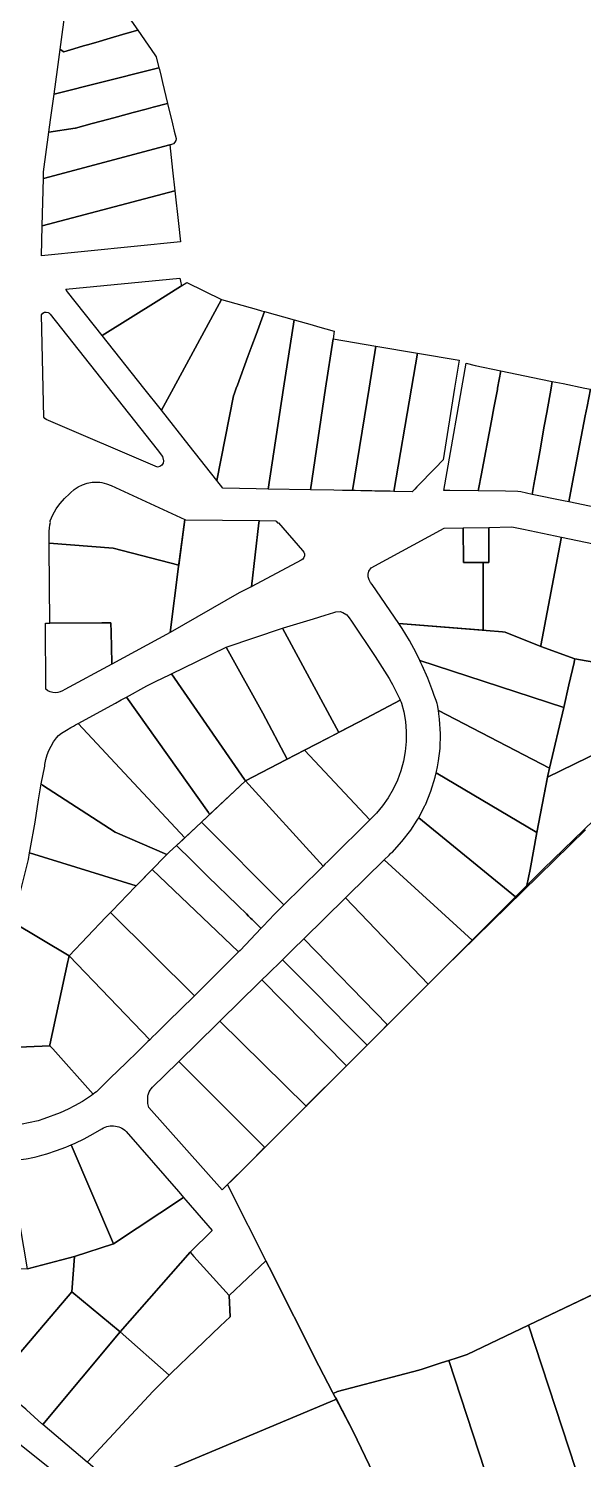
# Model space of a CAD drawing. Header units: metres. Extents: x 3 to 1027712, y 40 to 4430649.
# Drawn here: x 510071.2 to 510234.3, y 4412072.6 to 4412492.9 of the extents above; entities that cross this region are included whole.
import ezdxf

# ---------------------------------------------------------------- set-up
doc = ezdxf.new("R2010")
doc.units = ezdxf.units.M
doc.header["$MEASUREMENT"] = 0
doc.layers.add('A.ES.SDGC.CP.07003.cadastralparcel — CadastralParcel', color=1, linetype='Continuous')

msp = doc.modelspace()

# ---------------------------------------------------------------- linework, layer by layer
at = {"layer": 'A.ES.SDGC.CP.07003.cadastralparcel — CadastralParcel', "color": 7, "linetype": 'Continuous', "flags": 128}
for points in [[(510089.59, 4412512.09), (510103.28, 4412492.49), (510102.29, 4412492.2), (510102.29, 4412492.2), (510099.93, 4412491.51), (510099.77, 4412491.46), (510094.26, 4412489.85), (510091.92, 4412489.16), (510088.97, 4412488.3), (510087.36, 4412487.83), (510084.55, 4412487.01), (510081.54, 4412486.13), (510080.49, 4412486.79), (510083.68, 4412510.25)], [(510243.8, 4412124.28), (510218.15, 4412112.05), (510200.14, 4412103.46), (510197.14, 4412102.48), (510194.71, 4412101.7), (510192.48, 4412100.97), (510189.83, 4412100.11), (510186.91, 4412099.15), (510185.92, 4412098.83), (510162.03, 4412092.54), (510160.74, 4412092.03), (510160.57, 4412092.35), (510156.47, 4412100.14), (510141.88, 4412129.09), (510129.71, 4412153.35), (510130.93, 4412154.57), (510130.93, 4412154.57), (510193.45, 4412217.05), (510234.83, 4412257.54)], [(510056.82, 4412193.26), (510077.43, 4412194.13), (510078.06, 4412193.51), (510078.38, 4412193.2), (510090.16, 4412179.89), (510089.71, 4412179.57), (510087.04, 4412177.82), (510084.67, 4412176.46), (510082.82, 4412175.54), (510080.51, 4412174.42), (510075.67, 4412172.7), (510074, 4412172.1), (510071.24, 4412171.51), (510069.38, 4412171.11)], [(510100.07, 4412064.47), (510137.26, 4412080.06), (510159.87, 4412089.54), (510161.66, 4412090.29), (510166.63, 4412080.86), (510178.24, 4412056.53)], [(510068.78, 4412017.94), (510023.96, 4412076.18), (510026.85, 4412077.72), (510056.13, 4412088.7), (510060.26, 4412083.8), (510086.17, 4412063.08)]]:
    msp.add_lwpolyline(points, dxfattribs=at)
for points in [[(510102.29, 4412492.2), (510103.28, 4412492.49), (510106.4, 4412488.02), (510108.32, 4412485.27), (510108.74, 4412484.67), (510109.54, 4412481.39), (510107.51, 4412480.88), (510078.71, 4412473.65), (510079.69, 4412480.88), (510080.49, 4412486.79), (510081.54, 4412486.13), (510084.55, 4412487.01), (510087.36, 4412487.83), (510088.97, 4412488.3), (510091.92, 4412489.16), (510094.26, 4412489.85), (510099.77, 4412491.46), (510099.93, 4412491.51), (510102.29, 4412492.2)], [(510109.54, 4412481.39), (510109.66, 4412480.88), (510110.14, 4412478.88), (510110.57, 4412477.11), (510112.06, 4412470.97), (510107.81, 4412469.83), (510105.75, 4412469.28), (510101.98, 4412468.27), (510097.37, 4412467.04), (510094.82, 4412466.35), (510089.9, 4412465.04), (510084.97, 4412463.72), (510084.92, 4412463.71), (510077.19, 4412462.51), (510077.68, 4412466.12), (510078.71, 4412473.65), (510107.51, 4412480.88), (510109.54, 4412481.39)], [(510114.56, 4412460.68), (510114.56, 4412460.56), (510114.48, 4412460.08), (510114.21, 4412459.54), (510113.78, 4412459.11), (510113.23, 4412458.85), (510112.98, 4412458.79), (510112.73, 4412458.75), (510075.56, 4412448.91), (510075.59, 4412450.33), (510075.6, 4412450.81), (510077.19, 4412462.51), (510084.92, 4412463.71), (510084.97, 4412463.72), (510089.9, 4412465.04), (510094.82, 4412466.35), (510097.37, 4412467.04), (510101.98, 4412468.27), (510105.75, 4412469.28), (510107.81, 4412469.83), (510112.06, 4412470.97), (510113.53, 4412464.92), (510114.05, 4412462.78), (510114.56, 4412460.68)], [(510112.73, 4412458.75), (510113.54, 4412451.31), (510114.2, 4412445.32), (510075.21, 4412434.99), (510075.56, 4412448.91), (510112.73, 4412458.75)], [(510074.99, 4412426.22), (510075.21, 4412434.99), (510114.2, 4412445.32), (510115.24, 4412435.71), (510115.83, 4412430.3), (510074.99, 4412426.22)], [(510115.84, 4412418.74), (510116.18, 4412417.34), (510109.51, 4412413.16), (510092.88, 4412402.75), (510082.7, 4412415.62), (510082.12, 4412416.4), (510115.63, 4412419.62), (510115.84, 4412418.74)], [(510116.18, 4412417.34), (510117.72, 4412418.3), (510127.95, 4412413.37), (510113.8, 4412387.33), (510110.25, 4412380.8), (510105.09, 4412387.33), (510092.88, 4412402.75), (510109.51, 4412413.16), (510116.18, 4412417.34)], [(510127.95, 4412413.37), (510138.06, 4412410.51), (510139.69, 4412410.05), (510140.52, 4412409.82), (510138.06, 4412403.11), (510136.81, 4412399.7), (510135.67, 4412396.61), (510132.59, 4412388.21), (510132.27, 4412387.33), (510131.62, 4412385.55), (510131.44, 4412385.07), (510126.57, 4412360.18), (510118.42, 4412370.48), (510110.25, 4412380.8), (510113.8, 4412387.33), (510127.95, 4412413.37)], [(510076.42, 4412378.09), (510075.97, 4412378.38), (510075.66, 4412378.8), (510075.05, 4412408.88), (510075.39, 4412409.31), (510075.87, 4412409.59), (510076.41, 4412409.68), (510076.95, 4412409.57), (510077.14, 4412409.48), (510077.41, 4412409.28), (510077.6, 4412409.07), (510109.04, 4412369.33), (510110.54, 4412367.21), (510110.89, 4412365.92), (510110.8, 4412365.24), (510110.37, 4412364.71), (510109.8, 4412364.33), (510109.14, 4412364.13), (510076.42, 4412378.09)], [(510140.52, 4412409.82), (510149.22, 4412407.36), (510146.14, 4412387.33), (510141.59, 4412357.68), (510138.06, 4412357.75), (510128.35, 4412357.93), (510126.57, 4412360.18), (510131.44, 4412385.07), (510131.62, 4412385.55), (510132.27, 4412387.33), (510132.59, 4412388.21), (510135.67, 4412396.61), (510136.81, 4412399.7), (510138.06, 4412403.11), (510140.52, 4412409.82)], [(510149.22, 4412407.36), (510154.51, 4412405.87), (510156.17, 4412405.4), (510161.01, 4412404.03), (510160.68, 4412401.84), (510158.5, 4412387.33), (510154.02, 4412357.45), (510141.59, 4412357.68), (510146.14, 4412387.33), (510149.22, 4412407.36)], [(510160.68, 4412401.84), (510173.27, 4412399.69), (510171.27, 4412387.33), (510166.4, 4412357.22), (510164.95, 4412357.25), (510163.5, 4412357.28), (510160.95, 4412357.32), (510154.02, 4412357.45), (510158.5, 4412387.33), (510160.68, 4412401.84)], [(510173.27, 4412399.69), (510185.47, 4412397.6), (510183.73, 4412387.33), (510178.6, 4412357), (510177.5, 4412357.02), (510172.96, 4412357.1), (510172.1, 4412357.12), (510168.82, 4412357.18), (510167.18, 4412357.21), (510166.4, 4412357.22), (510171.27, 4412387.33), (510173.27, 4412399.69)], [(510185.47, 4412397.6), (510197.73, 4412395.5), (510196.43, 4412387.33), (510193.07, 4412366.3), (510190.7, 4412363.85), (510185.39, 4412358.38), (510185.34, 4412358.32), (510184.69, 4412357.65), (510183.96, 4412356.9), (510178.6, 4412357), (510183.73, 4412387.33), (510185.47, 4412397.6)], [(510202.42, 4412393.94), (510210.01, 4412392.38), (510209.05, 4412387.33), (510208.97, 4412386.92), (510207.95, 4412381.57), (510207.22, 4412377.69), (510204.18, 4412361.63), (510203.52, 4412358.16), (510203.33, 4412357.16), (510194.99, 4412357.28), (510193.22, 4412357.2), (510199.84, 4412394.68), (510202.42, 4412393.94)], [(510210.01, 4412392.38), (510221.77, 4412389.98), (510225.12, 4412389.29), (510224.77, 4412387.33), (510223.49, 4412380.2), (510222.78, 4412376.17), (510221.44, 4412368.64), (510220.29, 4412362.17), (510219.73, 4412359.04), (510219.21, 4412356.12), (510215.87, 4412356.81), (510215, 4412356.99), (510211.41, 4412357.04), (510203.33, 4412357.16), (510203.52, 4412358.16), (510204.18, 4412361.63), (510207.22, 4412377.69), (510207.95, 4412381.57), (510208.97, 4412386.92), (510209.05, 4412387.33), (510210.01, 4412392.38)], [(510225.12, 4412389.29), (510228.31, 4412388.64), (510234.68, 4412387.33), (510236.31, 4412387), (510235.34, 4412381.94), (510234.81, 4412379.15), (510231.97, 4412364.27), (510231.1, 4412359.73), (510229.99, 4412353.9), (510228.46, 4412354.22), (510219.21, 4412356.12), (510219.73, 4412359.04), (510220.29, 4412362.17), (510221.44, 4412368.64), (510222.78, 4412376.17), (510223.49, 4412380.2), (510224.77, 4412387.33), (510225.12, 4412389.29)], [(510236.31, 4412387), (510244.58, 4412385.3), (510247.99, 4412384.6), (510254.41, 4412383.29), (510256.53, 4412382.85), (510260.5, 4412382.04), (510258.93, 4412374.2), (510258.09, 4412370.01), (510254.83, 4412353.68), (510253.89, 4412348.97), (510249.83, 4412349.81), (510248.15, 4412350.16), (510240.4, 4412351.75), (510238.79, 4412352.08), (510237.91, 4412352.26), (510229.99, 4412353.9), (510231.1, 4412359.73), (510231.97, 4412364.27), (510234.81, 4412379.15), (510235.34, 4412381.94), (510236.31, 4412387)], [(510096.06, 4412340.32), (510077.28, 4412341.78), (510077.26, 4412344.41), (510077.26, 4412345.33), (510077.33, 4412346.23), (510077.49, 4412347.13), (510077.68, 4412347.83), (510077.54, 4412348.17), (510077.6, 4412348.33), (510078.39, 4412350.13), (510079.36, 4412351.84), (510080.11, 4412352.94), (510080.5, 4412353.45), (510081.8, 4412354.93), (510083.23, 4412356.27), (510083.49, 4412356.54), (510084.57, 4412357.51), (510085.77, 4412358.31), (510087.06, 4412358.95), (510088.44, 4412359.39), (510089.86, 4412359.65), (510091.3, 4412359.7), (510092.11, 4412359.65), (510092.74, 4412359.56), (510094.14, 4412359.21), (510095.48, 4412358.68), (510117.09, 4412348.73), (510115.34, 4412335.28), (510096.06, 4412340.32)], [(510115.29, 4412334.91), (510117.09, 4412348.73), (510117.32, 4412348.62), (510139.04, 4412348.41), (510139.02, 4412348.3), (510138.98, 4412348.22), (510138.91, 4412347.72), (510136.69, 4412328.95), (510136.41, 4412328.81), (510133.13, 4412327.14), (510112.87, 4412315.53), (510112.81, 4412315.49), (510115.24, 4412334.92), (510115.29, 4412334.91)], [(510139.02, 4412348.3), (510139.04, 4412348.41), (510143.78, 4412348.37), (510144, 4412348.27), (510144.36, 4412347.73), (510144.64, 4412347.73), (510151.72, 4412339.61), (510152.1, 4412339.18), (510152.13, 4412339.14), (510152.31, 4412338.66), (510152.33, 4412338.09), (510152.15, 4412337.55), (510151.79, 4412337.1), (510151.3, 4412336.81), (510136.81, 4412329.01), (510136.69, 4412328.95), (510138.91, 4412347.72), (510138.98, 4412348.22), (510139.02, 4412348.3)], [(510198.93, 4412346.27), (510199.02, 4412336.06), (510199.42, 4412336.06), (510204.09, 4412336.06), (510204.4, 4412336.06), (510204.83, 4412336.06), (510204.83, 4412316.17), (510204.5, 4412316.2), (510204.13, 4412316.23), (510203.5, 4412316.28), (510180.07, 4412318.17), (510172.22, 4412329.63), (510171.66, 4412330.27), (510171.26, 4412331.03), (510171.05, 4412331.86), (510171.04, 4412332.72), (510171.23, 4412333.55), (510171.9, 4412334.57), (510193.34, 4412346.19), (510198.93, 4412346.27)], [(510206.48, 4412346.36), (510206.48, 4412336.06), (510205.72, 4412336.06), (510199.42, 4412336.06), (510199.02, 4412336.06), (510198.93, 4412346.27), (510206.48, 4412346.36)], [(510213.76, 4412346.46), (510216.62, 4412345.87), (510227.8, 4412343.56), (510227.76, 4412343.35), (510227.73, 4412343.15), (510221.79, 4412311.68), (510221.74, 4412311.4), (510211.3, 4412315.65), (510210.5, 4412315.71), (510205.65, 4412316.11), (510204.83, 4412316.17), (510204.83, 4412336.06), (510205.72, 4412336.06), (510206.48, 4412336.06), (510206.48, 4412346.36), (510213.02, 4412346.54), (510213.76, 4412346.46)], [(510096.06, 4412340.32), (510115.34, 4412335.28), (510115.29, 4412334.91), (510115.24, 4412334.92), (510112.81, 4412315.49), (510095.69, 4412306.25), (510095.69, 4412306.62), (510095.47, 4412315.61), (510095.4, 4412318.33), (510092.73, 4412318.33), (510077.46, 4412318.31), (510077.29, 4412340.7), (510077.28, 4412341.78), (510096.06, 4412340.32)], [(510238.99, 4412306.55), (510231.77, 4412307.79), (510221.74, 4412311.4), (510221.79, 4412311.68), (510227.73, 4412343.15), (510227.76, 4412343.35), (510227.8, 4412343.56), (510244.33, 4412340.14), (510244.8, 4412340.04), (510238.99, 4412306.55)], [(510177.19, 4412301.99), (510177.76, 4412300.97), (510178.14, 4412300.28), (510180.18, 4412296.14), (510180.44, 4412295.62), (510170.43, 4412290.42), (510162.72, 4412286.4), (510162.4, 4412286.23), (510162.35, 4412286.2), (510145.79, 4412316.8), (510145.83, 4412316.81), (510146.15, 4412316.92), (510154.99, 4412319.6), (510158.38, 4412320.62), (510160.96, 4412321.4), (510161.55, 4412321.58), (510162.74, 4412321.72), (510163.59, 4412321.43), (510164.74, 4412320.75), (510165.06, 4412320.29), (510165.43, 4412319.82), (510166.13, 4412318.89), (510173.03, 4412308.44), (510177.19, 4412301.99)], [(510095.69, 4412306.62), (510095.69, 4412306.25), (510081.83, 4412298.77), (510081.2, 4412298.36), (510080.51, 4412298.07), (510079.79, 4412297.89), (510079.04, 4412297.84), (510078.3, 4412297.92), (510077.58, 4412298.11), (510076.9, 4412298.43), (510076.28, 4412298.86), (510076.19, 4412318.31), (510077.46, 4412318.31), (510092.73, 4412318.33), (510095.4, 4412318.33), (510095.47, 4412315.61), (510095.69, 4412306.62)], [(510162.35, 4412286.2), (510155.96, 4412282.88), (510152.3, 4412280.97), (510147.23, 4412278.33), (510140.03, 4412291.82), (510129.86, 4412310.18), (510129.28, 4412311.24), (510145.79, 4412316.8), (510162.35, 4412286.2)], [(510186.18, 4412307.33), (510185.09, 4412309.56), (510183.13, 4412313.19), (510181.02, 4412316.73), (510180.07, 4412318.17), (510205.65, 4412316.11), (510210.5, 4412315.71), (510211.3, 4412315.65), (510221.74, 4412311.4), (510231.77, 4412307.79), (510231.68, 4412307.37), (510231.52, 4412306.71), (510230.02, 4412300.15), (510228.5, 4412293.49), (510186.18, 4412307.33)], [(510120.69, 4412307.04), (510129.28, 4412311.24), (510129.86, 4412310.18), (510140.03, 4412291.82), (510147.23, 4412278.33), (510146.84, 4412278.13), (510135, 4412271.98), (510134.66, 4412272.35), (510113.21, 4412303.42), (510120.69, 4412307.04)], [(510251.59, 4412286.61), (510223.67, 4412273.05), (510223.77, 4412273.58), (510224.27, 4412275.67), (510228.5, 4412293.49), (510230.02, 4412300.15), (510231.52, 4412306.71), (510231.68, 4412307.37), (510231.77, 4412307.79), (510238.99, 4412306.55), (510254.68, 4412303.45), (510255.05, 4412303.39), (510251.8, 4412286.73), (510251.59, 4412286.61)], [(510112.64, 4412303.15), (510113.21, 4412303.42), (510134.66, 4412272.35), (510135, 4412271.98), (510124.43, 4412262.1), (510124.06, 4412262.62), (510099.97, 4412296.56), (510105.95, 4412299.84), (510108.67, 4412301.22), (510112.64, 4412303.15)], [(510191.64, 4412292.65), (510191.38, 4412294.33), (510191.25, 4412294.71), (510190.97, 4412295.55), (510190.45, 4412297.07), (510190.05, 4412298.23), (510188.55, 4412302.08), (510186.9, 4412305.86), (510186.51, 4412306.64), (510186.18, 4412307.33), (510228.5, 4412293.49), (510224.27, 4412275.67), (510191.64, 4412292.65)], [(510124.06, 4412262.62), (510124.43, 4412262.1), (510123.95, 4412261.65), (510122.02, 4412259.84), (510117.12, 4412255.26), (510085.76, 4412288.8), (510096.72, 4412294.77), (510098.46, 4412295.73), (510099.97, 4412296.56), (510124.06, 4412262.62)], [(510155.96, 4412282.88), (510170.43, 4412290.42), (510180.44, 4412295.62), (510180.72, 4412295.05), (510180.79, 4412294.79), (510181.45, 4412292.23), (510181.94, 4412289.35), (510182.17, 4412286.43), (510182.16, 4412283.51), (510181.89, 4412280.61), (510181.37, 4412277.73), (510180.61, 4412274.91), (510179.61, 4412272.17), (510178.37, 4412269.52), (510176.91, 4412266.99), (510175.24, 4412264.6), (510173.5, 4412262.51), (510173.37, 4412262.35), (510171.52, 4412260.52), (510152.3, 4412280.97), (510155.96, 4412282.88)], [(510191.77, 4412291.79), (510191.64, 4412292.65), (510224.27, 4412275.67), (510223.77, 4412273.58), (510220.58, 4412256.75), (510191.01, 4412274.35), (510191.09, 4412274.71), (510191.38, 4412276.1), (510191.62, 4412277.24), (510191.7, 4412277.87), (510192.14, 4412281.51), (510192.27, 4412285.79), (510192.02, 4412290.08), (510191.79, 4412291.62), (510191.77, 4412291.79)], [(510085.76, 4412288.8), (510117.12, 4412255.26), (510116.6, 4412254.78), (510114.65, 4412252.95), (510112.67, 4412251.15), (510111.89, 4412250.37), (510096.63, 4412256.9), (510075.27, 4412270.71), (510074.94, 4412271.04), (510075.97, 4412276.27), (510076.03, 4412276.78), (510076.29, 4412278.19), (510076.68, 4412279.56), (510077.19, 4412280.89), (510077.82, 4412282.18), (510078.56, 4412283.4), (510079.41, 4412284.55), (510080.04, 4412285.27), (510080.85, 4412285.93), (510082.4, 4412286.89), (510083.63, 4412287.61), (510083.84, 4412287.74), (510084.44, 4412288.07), (510084.96, 4412288.37), (510085.76, 4412288.8)], [(510251.59, 4412286.61), (510251.8, 4412286.73), (510248.3, 4412268.77), (510246.37, 4412267.4), (510241.55, 4412263.98), (510239.29, 4412262.38), (510237.29, 4412260.44), (510222.58, 4412246.15), (510217.64, 4412241.23), (510218.64, 4412245.9), (510220.58, 4412256.75), (510223.67, 4412273.05), (510251.59, 4412286.61)], [(510135, 4412271.98), (510146.84, 4412278.13), (510152.3, 4412280.97), (510171.52, 4412260.52), (510160.01, 4412249.16), (510159.11, 4412248.26), (510158.28, 4412247.45), (510157.77, 4412246.94), (510135, 4412271.98)], [(510217.64, 4412241.23), (510214.72, 4412238.31), (510214.59, 4412238.18), (510214.33, 4412237.91), (510185.86, 4412261.14), (510187.6, 4412264.49), (510187.69, 4412264.68), (510187.84, 4412264.96), (510189.46, 4412268.94), (510190.73, 4412273.04), (510191.01, 4412274.35), (510220.58, 4412256.75), (510218.64, 4412245.9), (510217.64, 4412241.23)], [(510111.89, 4412250.37), (510110.37, 4412248.84), (510108.39, 4412246.84), (510102.87, 4412241.11), (510071.53, 4412250.84), (510071.71, 4412251.78), (510073.19, 4412259.8), (510074.15, 4412266.36), (510074.94, 4412271.04), (510075.27, 4412270.71), (510096.63, 4412256.9), (510111.89, 4412250.37)], [(510157.77, 4412246.94), (510156.97, 4412246.15), (510146.22, 4412235.53), (510122.02, 4412259.84), (510135, 4412271.98), (510157.77, 4412246.94)], [(510122.02, 4412259.84), (510146.22, 4412235.53), (510145.94, 4412235.25), (510145.4, 4412234.71), (510143.52, 4412232.76), (510140.14, 4412229.23), (510139.57, 4412228.65), (510139.41, 4412228.79), (510138.83, 4412229.36), (510138.22, 4412229.95), (510137.58, 4412230.57), (510136.91, 4412231.22), (510136.48, 4412231.65), (510135.85, 4412232.25), (510135.23, 4412232.87), (510134.74, 4412233.34), (510133.29, 4412234.75), (510132.57, 4412235.45), (510123.94, 4412243.87), (510122.05, 4412245.72), (510118.46, 4412249.22), (510115.35, 4412252.26), (510114.65, 4412252.95), (510122.02, 4412259.84)], [(510214.33, 4412237.91), (510202.63, 4412226.23), (510202.09, 4412225.68), (510201.56, 4412225.16), (510175.76, 4412248.74), (510177.17, 4412250.13), (510177.72, 4412250.67), (510178.02, 4412250.96), (510180.94, 4412254.12), (510183.56, 4412257.52), (510185.42, 4412260.44), (510185.86, 4412261.14), (510214.33, 4412237.91)], [(510114.65, 4412252.95), (510115.35, 4412252.26), (510118.46, 4412249.22), (510122.05, 4412245.72), (510123.94, 4412243.87), (510132.57, 4412235.45), (510133.29, 4412234.75), (510134.74, 4412233.34), (510135.23, 4412232.87), (510135.85, 4412232.25), (510136.48, 4412231.65), (510136.91, 4412231.22), (510137.58, 4412230.57), (510138.22, 4412229.95), (510138.83, 4412229.36), (510139.41, 4412228.79), (510139.57, 4412228.65), (510133.35, 4412222.17), (510132.92, 4412221.74), (510107.5, 4412245.92), (510108.39, 4412246.84), (510110.37, 4412248.84), (510111.89, 4412250.37), (510112.67, 4412251.15), (510114.65, 4412252.95)], [(510102.87, 4412241.11), (510102.55, 4412240.78), (510095.8, 4412233.77), (510095.73, 4412233.7), (510093.96, 4412231.87), (510083.1, 4412220.6), (510066.57, 4412230.46), (510071.17, 4412248.88), (510071.53, 4412250.84), (510102.87, 4412241.11)], [(510201.56, 4412225.16), (510197.66, 4412221.26), (510189.38, 4412212.99), (510189.11, 4412212.72), (510188.68, 4412212.28), (510164.39, 4412237.6), (510164.56, 4412237.77), (510164.83, 4412238.04), (510175.76, 4412248.74), (510201.56, 4412225.16)], [(510119.95, 4412208.8), (510095.3, 4412233.26), (510095.73, 4412233.7), (510095.8, 4412233.77), (510102.55, 4412240.78), (510102.87, 4412241.11), (510107.5, 4412245.92), (510132.92, 4412221.74), (510126.27, 4412215.07), (510120.69, 4412209.53), (510119.95, 4412208.8)], [(510188.68, 4412212.28), (510180.27, 4412203.88), (510176.69, 4412200.3), (510152.08, 4412225.53), (510164.39, 4412237.6), (510188.68, 4412212.28)], [(510095.12, 4412233.07), (510095.3, 4412233.26), (510119.95, 4412208.8), (510119.74, 4412208.59), (510112.28, 4412201.25), (510108.59, 4412197.65), (510107.77, 4412196.85), (510106.81, 4412195.91), (510083.1, 4412220.6), (510093.96, 4412231.87), (510095.12, 4412233.07)], [(510065.49, 4412226.14), (510066.57, 4412230.46), (510083.1, 4412220.6), (510082.93, 4412219.71), (510082.78, 4412218.86), (510077.49, 4412194.37), (510077.43, 4412194.13), (510056.82, 4412193.26), (510056.75, 4412193.27), (510065.49, 4412226.14)], [(510151.2, 4412214.04), (510145.87, 4412219.43), (510149.28, 4412222.78), (510151.77, 4412225.23), (510152.08, 4412225.53), (510176.69, 4412200.3), (510176.44, 4412200.05), (510174.91, 4412198.52), (510170.71, 4412194.31), (510165.27, 4412199.81), (510155.11, 4412210.09), (510153.94, 4412211.27), (510152.53, 4412212.7), (510151.2, 4412214.04)], [(510077.49, 4412194.37), (510082.78, 4412218.86), (510082.93, 4412219.71), (510083.1, 4412220.6), (510106.81, 4412195.91), (510106.25, 4412195.36), (510103.32, 4412192.49), (510099.88, 4412189.13), (510095.23, 4412184.59), (510091.79, 4412181.22), (510091.21, 4412180.65), (510090.68, 4412180.27), (510090.16, 4412179.89), (510078.38, 4412193.2), (510078.06, 4412193.51), (510077.43, 4412194.13), (510077.49, 4412194.37)], [(510145.72, 4412219.29), (510145.87, 4412219.43), (510151.2, 4412214.04), (510152.53, 4412212.7), (510153.94, 4412211.27), (510155.11, 4412210.09), (510165.27, 4412199.81), (510170.71, 4412194.31), (510170.57, 4412194.17), (510170.45, 4412194.06), (510164.6, 4412188.21), (510139.81, 4412213.49), (510141.49, 4412215.14), (510145.72, 4412219.29)], [(510139.47, 4412213.17), (510139.81, 4412213.49), (510164.6, 4412188.21), (510164.23, 4412187.84), (510163.72, 4412187.34), (510153.03, 4412176.66), (510152.76, 4412176.39), (510127.41, 4412201.34), (510127.6, 4412201.53), (510138.93, 4412212.64), (510139.47, 4412213.17)], [(510152.76, 4412176.39), (510151.49, 4412175.13), (510140.61, 4412164.26), (510115.37, 4412189.54), (510126.59, 4412200.54), (510127.41, 4412201.34), (510152.76, 4412176.39)], [(510106.55, 4412175.97), (510106.31, 4412177.2), (510106.28, 4412178.46), (510106.25, 4412179.54), (510106.33, 4412179.74), (510106.44, 4412180.07), (510106.68, 4412180.59), (510106.96, 4412181.08), (510107.29, 4412181.54), (510107.65, 4412181.98), (510115.07, 4412189.25), (510115.37, 4412189.54), (510140.61, 4412164.26), (510140.08, 4412163.73), (510139.1, 4412162.75), (510137.27, 4412160.92), (510128.14, 4412151.78), (510106.55, 4412175.97)], [(510096.16, 4412136), (510083.73, 4412165.06), (510084.92, 4412165.57), (510087.6, 4412166.85), (510090.21, 4412168.25), (510092.77, 4412169.77), (510093.22, 4412170.02), (510093.69, 4412170.23), (510094.18, 4412170.39), (510094.68, 4412170.51), (510095.19, 4412170.59), (510095.7, 4412170.63), (510096.22, 4412170.62), (510096.73, 4412170.56), (510097.23, 4412170.46), (510097.73, 4412170.32), (510098.21, 4412170.13), (510098.67, 4412169.91), (510099.11, 4412169.64), (510099.53, 4412169.34), (510099.92, 4412169), (510115.26, 4412151.29), (510116.35, 4412150.03), (510116.73, 4412149.59), (510096.16, 4412136)], [(510083.01, 4412164.75), (510083.73, 4412165.06), (510096.16, 4412136), (510084.74, 4412132.23), (510071.7, 4412128.86), (510070.92, 4412128.66), (510065.55, 4412160.47), (510066.24, 4412160.51), (510066.37, 4412160.52), (510067.18, 4412160.56), (510067.44, 4412160.58), (510067.97, 4412160.64), (510068.52, 4412160.71), (510069.72, 4412160.86), (510070.5, 4412160.95), (510071.13, 4412161.06), (510071.99, 4412161.24), (510072.98, 4412161.45), (510073.73, 4412161.63), (510075.16, 4412162.03), (510076.59, 4412162.43), (510079.41, 4412163.35), (510082.19, 4412164.4), (510083.01, 4412164.75)], [(510118.71, 4412133.51), (510098.15, 4412110.09), (510083.95, 4412121.86), (510084.74, 4412132.23), (510096.16, 4412136), (510116.73, 4412149.59), (510117.41, 4412148.81), (510125.12, 4412139.91), (510118.71, 4412133.51)], [(510240.99, 4412122.94), (510243.8, 4412124.28), (510270.07, 4412136.72), (510301.37, 4412024.5), (510299.44, 4412023.45), (510277.5, 4412013.76), (510276.69, 4412013.49), (510270.98, 4412011.59), (510266.98, 4412010.26), (510264.07, 4412009.97), (510262.64, 4412009.83), (510261.97, 4412009.76), (510251.76, 4412009.67), (510218.15, 4412112.05), (510240.99, 4412122.94)], [(510047.53, 4412129.52), (510070.92, 4412128.66), (510084.74, 4412132.23), (510083.95, 4412121.86), (510061.65, 4412095.84), (510060.48, 4412097.23), (510058.77, 4412099.44), (510057.15, 4412101.72), (510057.08, 4412101.82), (510055.64, 4412104.08), (510054.24, 4412106.49), (510052.94, 4412108.97), (510051.74, 4412111.49), (510049.61, 4412117.54), (510048.34, 4412122.13), (510047.53, 4412129.52)], [(510098.15, 4412110.09), (510118.71, 4412133.51), (510119.82, 4412132.26), (510130.15, 4412120.78), (510130.43, 4412114.51), (510127.53, 4412111.74), (510113.18, 4412098.06), (510112.5, 4412097.41), (510098.15, 4412110.09)], [(510156.47, 4412100.14), (510160.57, 4412092.35), (510160.74, 4412092.03), (510161.35, 4412090.88), (510161.66, 4412090.29), (510159.87, 4412089.54), (510137.26, 4412080.06), (510100.07, 4412064.47), (510098.11, 4412063.65), (510088.7, 4412071.6), (510088.41, 4412071.85), (510107.86, 4412092.66), (510112.5, 4412097.41), (510113.18, 4412098.06), (510127.53, 4412111.74), (510130.43, 4412114.51), (510130.15, 4412120.78), (510140.94, 4412130.96), (510141.88, 4412129.09), (510156.47, 4412100.14)], [(510075.38, 4412082.86), (510075.16, 4412083.06), (510070.65, 4412087.16), (510070.38, 4412087.41), (510068.23, 4412089.2), (510066.17, 4412091.08), (510064.18, 4412093.05), (510062.28, 4412095.1), (510061.65, 4412095.84), (510083.95, 4412121.86), (510098.15, 4412110.09), (510075.38, 4412082.86)], [(510088.41, 4412071.85), (510075.38, 4412082.86), (510098.15, 4412110.09), (510112.5, 4412097.41), (510107.86, 4412092.66), (510088.41, 4412071.85)], [(510224.82, 4412009.83), (510194.71, 4412101.7), (510197.14, 4412102.48), (510200.14, 4412103.46), (510218.15, 4412112.05), (510251.76, 4412009.67), (510234.16, 4412009.51), (510227.06, 4412009.75), (510224.82, 4412009.83)], [(510193.72, 4412006.71), (510187.57, 4412031.08), (510182.28, 4412046.62), (510178.24, 4412056.53), (510166.63, 4412080.86), (510161.35, 4412090.88), (510160.74, 4412092.03), (510162.03, 4412092.54), (510185.92, 4412098.83), (510186.91, 4412099.15), (510189.83, 4412100.11), (510192.48, 4412100.97), (510194.71, 4412101.7), (510224.82, 4412009.83), (510221.44, 4412009.95), (510215.54, 4412010.15), (510205.09, 4412010.51), (510200.33, 4412009.76), (510196.32, 4412008.51), (510193.72, 4412006.71)]]:
    msp.add_lwpolyline(points, close=True, dxfattribs=at)

doc.saveas('drawing.dxf')
